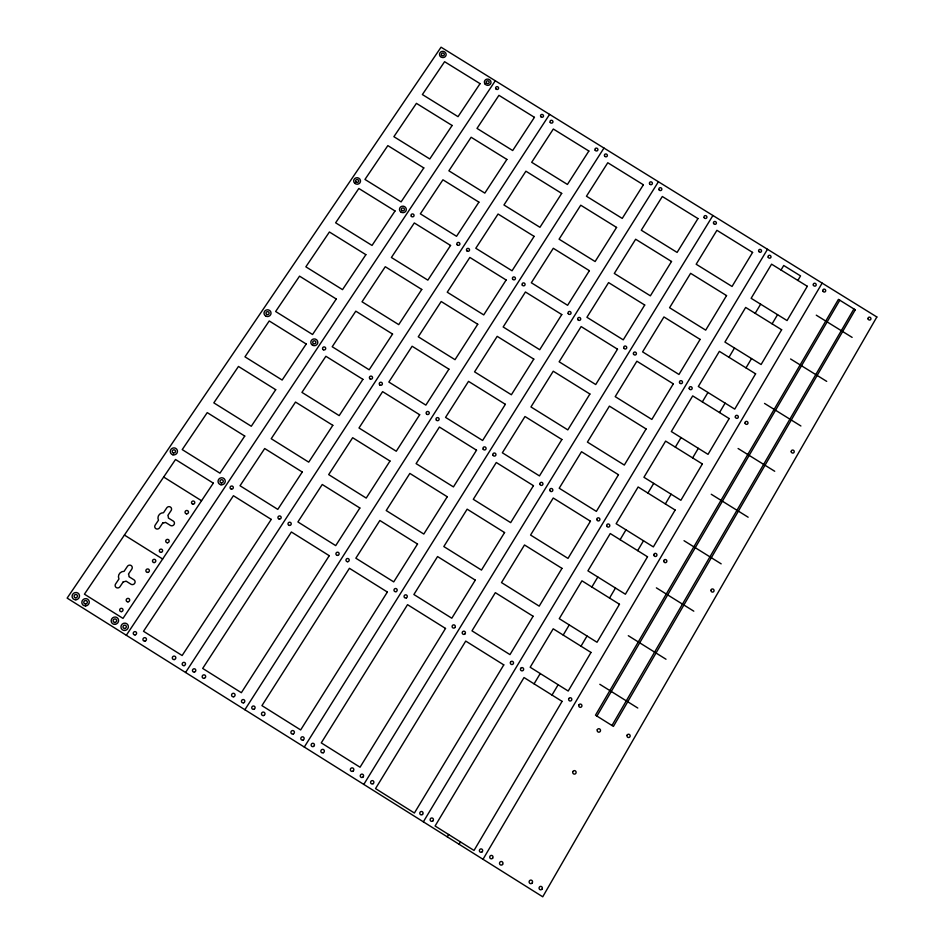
<?xml version="1.0" encoding="UTF-8"?>
<svg xmlns="http://www.w3.org/2000/svg" width="944" height="944" viewBox="0 0 944 944"><rect width="100%" height="100%" fill="white"/><g stroke="black" fill="none" stroke-linecap="round" stroke-linejoin="round"><path stroke-width="1.42" d="M611.983 725.488L853.907 308.959M596.927 716.071L839.794 300.216M483.009 859.288L822.141 283.117M459.091 844.266L460.471 841.942M552.016 695.067L558.14 684.742M580.997 646.192L587.026 636.02M609.541 598.048L615.476 588.029M637.66 550.635L643.501 540.77M665.355 503.919L671.113 494.208M692.636 457.899L698.312 448.329M719.517 412.563L725.11 403.123M746.008 367.877L751.53 358.578M772.121 323.839L777.561 314.671M797.857 280.439L800.536 275.908L783.721 265.5L781.03 270.019M534.08 683.845L540.239 673.532M563.19 635.064L569.256 624.916M591.864 587.015L597.835 577.02M620.102 539.697L625.978 529.844M647.926 493.075L653.708 483.375M675.338 447.149L681.037 437.579M702.336 401.884L707.965 392.468M728.957 357.292L734.491 348.006M755.176 313.337L760.64 304.192M447.255 836.832L448.636 834.508M423.36 821.823L767.496 249.287M363.794 784.405L712.921 215.503M304.298 747.046L658.416 181.755M244.885 709.735L603.971 148.055M185.567 672.47L549.597 114.401M126.319 635.265L495.293 80.771M816.277 315.178L852.137 337.397M790.588 358.98L826.708 381.376M764.534 403.418L800.901 425.992M738.09 448.506L774.717 471.268M711.257 494.267L748.144 517.218M684.022 540.7L721.169 563.851M656.375 587.852L693.793 611.181M628.303 635.701L666.004 659.242M599.818 684.294L637.778 708.035M163.666 477.027L201.556 500.745M124.419 535.059L162.639 559.013M876.858 316.983L542.741 896.8L67.142 598.107L441.06 47.2L876.858 316.983M855.264 309.797L613.423 726.396L595.487 715.174L838.425 299.378L855.264 309.797M562.093 701.368L474.03 850.45L435.09 826L524.014 677.544L562.093 701.368M591.003 652.446L568.205 691.032L530.174 667.243L553.196 628.81L591.003 652.446M619.476 604.254L597.021 642.262L559.261 618.674L581.941 580.82L619.476 604.254M647.513 556.783L625.4 594.224L587.923 570.837L610.249 533.549L647.513 556.783M675.137 510.02L653.354 546.906L616.137 523.708L638.132 486.986L675.137 510.02M702.36 463.952L680.884 500.285L643.938 477.286L665.614 441.096L702.36 463.952M729.169 418.558L708.024 454.359L671.337 431.55L692.695 395.89L729.169 418.558M755.601 373.824L734.751 409.106L698.324 386.485L719.375 351.345L755.601 373.824M781.644 329.739L761.1 364.514L724.921 342.07L745.666 307.437L781.644 329.739M807.309 286.292L787.06 320.559L751.141 298.304L771.578 264.167L807.309 286.292M503.777 664.883L414.404 813.02L375.535 788.594L465.734 641.082L503.777 664.883M533.1 616.255L509.972 654.605L471.988 630.852L495.34 592.667L533.1 616.255M561.987 568.371L539.201 606.142L501.5 582.59L524.498 544.971L561.987 568.371M590.448 521.206L568.005 558.411L530.575 535.047L553.231 498.007L590.448 521.206M618.473 474.738L596.372 511.388L559.202 488.225L581.528 451.728L618.473 474.738M646.097 428.954L624.314 465.062L587.416 442.099L609.399 406.132L646.097 428.954M673.308 383.854L651.844 419.431L615.205 396.645L636.87 361.21L673.308 383.854M700.118 339.403L678.972 374.461L642.593 351.864L663.939 316.948L700.118 339.403M726.55 295.59L705.699 330.14L669.579 307.732L690.619 273.323L726.55 295.59M752.592 252.414L732.048 286.469L696.176 264.237L716.921 230.312L752.592 252.414M445.521 628.433L360.042 767.224L321.267 742.881L407.537 604.667L445.521 628.433M475.28 580.123L451.81 618.226L413.885 594.508L437.568 556.559L475.28 580.123M504.58 532.546L481.475 570.07L443.822 546.552L467.15 509.17L504.58 532.546M533.454 485.676L510.68 522.634L473.298 499.317L496.284 462.501L533.454 485.676M561.892 439.503L539.461 475.918L502.35 452.79L524.982 416.516L561.892 439.503M589.906 394.014L567.804 429.886L530.953 406.947L553.255 371.216L589.906 394.014M617.506 349.186L595.735 384.538L559.143 361.788L581.126 326.577L617.506 349.186M644.717 305.018L623.252 339.852L586.92 317.29L608.585 282.598L644.717 305.018M671.526 261.488L650.381 295.826L614.296 273.441L635.642 239.245L671.526 261.488M697.958 218.571L677.108 252.426L641.283 230.218L662.322 196.505L697.958 218.571M387.359 592.041L300.664 729.936L261.936 705.628L349.422 568.3L387.359 592.041M417.531 544.039L393.731 581.893L355.853 558.211L379.866 520.498L417.531 544.039M447.255 496.756L423.809 534.044L386.214 510.551L409.861 473.428L447.255 496.756M476.531 450.194L453.439 486.915L416.103 463.622L439.408 427.042L476.531 450.194M505.37 404.315L482.62 440.494L445.556 417.39L468.519 381.364L505.37 404.315M533.785 359.109L511.377 394.757L474.572 371.853L497.193 336.347L533.785 359.109M561.786 314.564L539.708 349.705L503.164 326.978L525.442 291.991L561.786 314.564M589.386 270.68L567.615 305.301L531.33 282.763L553.29 248.284L589.386 270.68M616.574 227.421L595.121 261.535L559.084 239.186L580.737 205.202L616.574 227.421M643.383 184.788L622.238 218.418L586.448 196.234L607.783 162.746L643.383 184.788M329.255 555.697L241.357 692.707L202.689 668.423L291.377 531.991L329.255 555.697M359.865 508.002L335.722 545.62L297.903 521.949L322.246 484.496L359.865 508.002M390.002 461.026L366.225 498.078L328.677 474.608L352.655 437.721L390.002 461.026M419.679 414.746L396.268 451.244L358.991 427.986L382.615 391.642L419.679 414.746M448.931 369.163L425.862 405.118L388.845 382.049L412.115 346.247L448.931 369.163M477.747 324.252L455.02 359.676L418.263 336.796L441.19 301.514L477.747 324.252M506.137 279.99L483.741 314.907L447.244 292.203L469.841 257.441L506.137 279.99M534.115 236.378L512.049 270.786L475.8 248.272L498.066 214.017L534.115 236.378M561.692 193.402L539.944 227.303L503.954 204.978L525.902 171.206L561.692 193.402M588.867 151.028L567.427 184.446L531.684 162.297L553.326 129.021L588.867 151.028M271.247 519.401L182.133 655.525L143.512 631.276L233.416 495.718L271.247 519.401M302.269 472.012L277.796 509.382L240.024 485.747L264.698 448.53L302.269 472.012M332.819 425.331L308.723 462.147L271.211 438.712L295.519 402.061L332.819 425.331M362.909 379.358L339.179 415.62L301.938 392.385L325.881 356.277L362.909 379.358M392.562 334.058L369.175 369.788L332.205 346.743L355.794 311.166L392.562 334.058M421.767 289.442L398.734 324.63L362.024 301.785L385.27 266.727L421.767 289.442M450.559 245.464L427.856 280.144L391.394 257.488L414.31 222.949L450.559 245.464M478.915 202.134L456.542 236.307L420.351 213.828L442.925 179.797L478.915 202.134M506.881 159.418L484.827 193.107L448.884 170.805L471.127 137.258L506.881 159.418M534.434 117.327L512.698 150.533L477.003 128.408L498.928 95.332L534.434 117.327M213.309 483.139L122.991 618.391L84.429 594.177L175.525 459.504L213.309 483.139M244.744 436.057L219.952 473.192L182.227 449.604L207.232 412.622L244.744 436.057M275.707 389.695L251.293 426.263L213.828 402.864L238.466 366.449L275.707 389.695M306.21 344.005L282.15 380.043L244.968 356.832L269.229 320.96L306.21 344.005M336.265 299.012L312.558 334.506L275.636 311.496L299.543 276.144L336.265 299.012M365.871 254.668L342.519 289.643L305.856 266.822L329.409 231.988L365.871 254.668M395.04 210.972L372.03 245.44L335.627 222.808L358.838 188.481L395.04 210.972M423.797 167.926L401.117 201.886L364.962 179.431L387.842 145.612L423.797 167.926M452.129 125.481L429.78 158.958L393.884 136.679L416.422 103.356L452.129 125.481M480.059 83.65L458.029 116.655L422.381 94.553L444.6 61.702L480.059 83.65M123.334 581.705L119.971 586.72A2.679 2.572 -33.5 0 1 116.289 587.557A2.679 2.572 -33.5 0 1 115.593 583.97L118.956 578.967A5.345 5.121 -32.7 0 1 124.089 571.332L127.44 566.341A2.667 2.561 -32 0 1 131.098 565.515A2.667 2.561 -32 0 1 131.806 569.09L128.455 574.07A5.345 5.121 -32.7 0 1 128.974 576.69L133.942 579.805A2.667 2.561 -33.3 0 1 134.65 583.38A2.667 2.561 -33.3 0 1 130.98 584.218L126.024 581.103A5.345 5.121 -32.7 0 1 123.334 581.705M162.805 522.929L159.501 527.849A2.631 2.537 -27.9 0 1 155.878 528.652A2.631 2.537 -27.9 0 1 155.17 525.124L158.474 520.215A5.263 5.062 -26.9 0 1 163.501 512.722L166.793 507.825A2.62 2.525 -25.9 0 1 170.416 507.034A2.62 2.525 -25.9 0 1 171.124 510.539L167.843 515.436A5.263 5.062 -26.9 0 1 168.362 518.008L173.283 521.088A2.631 2.537 -27.4 0 1 174.003 524.616A2.631 2.537 -27.4 0 1 170.38 525.419L165.46 522.339A5.263 5.062 -26.9 0 1 162.805 522.929M147.547 572.406A1.77 1.711 -32.4 0 0 149.187 569.834A1.77 1.711 -32.4 0 0 146.143 569.81A1.77 1.711 -32.4 0 0 147.547 572.406M127.983 601.847A1.794 1.711 -35 0 0 129.446 599.145A1.794 1.711 -35 0 0 126.39 599.334A1.794 1.711 -35 0 0 127.983 601.847M121.387 611.629A1.699 1.628 -35.7 0 0 122.779 609.057A1.699 1.628 -35.7 0 0 119.864 609.246A1.699 1.628 -35.7 0 0 121.387 611.629M154.073 562.577A1.676 1.617 -31.4 0 0 155.618 560.134A1.676 1.617 -31.4 0 0 152.739 560.111A1.676 1.617 -31.4 0 0 154.073 562.577M520.628 668.435A1.64 1.605 85.5 0 0 522.079 670.865A1.64 1.605 85.5 0 0 523.413 668.376A1.64 1.605 85.5 0 0 520.628 668.435M568.748 698.678A1.652 1.605 82.4 0 0 570.377 701.003A1.652 1.605 82.4 0 0 571.521 698.407A1.652 1.605 82.4 0 0 568.748 698.678M689.214 388.574A1.546 1.487 42.2 0 0 691.787 389.247A1.546 1.487 42.2 0 0 690.996 386.71A1.546 1.487 42.2 0 0 689.214 388.574M735.341 417.13A1.558 1.487 46.4 0 0 737.866 417.991A1.558 1.487 46.4 0 0 737.24 415.395A1.558 1.487 46.4 0 0 735.341 417.13M606.685 525.631A1.593 1.546 54.2 0 0 609.14 526.858A1.593 1.546 54.2 0 0 608.915 524.132A1.593 1.546 54.2 0 0 606.685 525.631M653.826 554.907A1.593 1.546 58.9 0 0 656.186 556.299A1.593 1.546 58.9 0 0 656.151 553.562A1.593 1.546 58.9 0 0 653.826 554.907M432.93 820.879A1.711 1.652 -75.8 0 0 432.222 818.023A1.711 1.652 -75.8 0 0 430.169 820.124A1.711 1.652 -75.8 0 0 432.93 820.879M482.266 851.724A1.711 1.652 -80.7 0 0 481.357 848.927A1.711 1.652 -80.7 0 0 479.469 851.181A1.711 1.652 -80.7 0 0 482.266 851.724M768.168 257.193A1.51 1.428 37.9 0 0 770.705 257.688A1.51 1.428 37.9 0 0 769.738 255.293A1.51 1.428 37.9 0 0 768.168 257.193M813.327 285.076A1.522 1.428 40.9 0 0 815.84 285.737A1.522 1.428 40.9 0 0 815.026 283.283A1.522 1.428 40.9 0 0 813.327 285.076M758.681 251.316A1.51 1.428 37.2 0 0 761.218 251.812A1.51 1.428 37.2 0 0 760.262 249.417A1.51 1.428 37.2 0 0 758.681 251.316M713.581 223.457A1.51 1.428 33.9 0 0 716.142 223.787A1.51 1.428 33.9 0 0 715.021 221.462A1.51 1.428 33.9 0 0 713.581 223.457M422.499 814.471A1.711 1.652 -74.7 0 0 421.992 811.569A1.711 1.652 -74.7 0 0 419.797 813.516A1.711 1.652 -74.7 0 0 422.499 814.471M373.21 783.65A1.711 1.652 -68.4 0 0 372.927 780.735A1.711 1.652 -68.4 0 0 370.591 782.505A1.711 1.652 -68.4 0 0 373.21 783.65M596.797 519.471A1.581 1.546 52.9 0 0 599.239 520.687A1.581 1.546 52.9 0 0 599.027 517.973A1.581 1.546 52.9 0 0 596.797 519.471M549.75 490.337A1.581 1.558 44.6 0 0 552.334 491.21A1.581 1.558 44.6 0 0 551.744 488.544A1.581 1.558 44.6 0 0 549.75 490.337M679.527 382.556A1.546 1.487 41.3 0 0 682.099 383.229A1.546 1.487 41.3 0 0 681.308 380.692A1.546 1.487 41.3 0 0 679.527 382.556M633.471 354.024A1.546 1.487 36.3 0 0 636.079 354.519A1.546 1.487 36.3 0 0 635.123 352.053A1.546 1.487 36.3 0 0 633.471 354.024M510.515 662.11A1.64 1.605 86.4 0 0 511.967 664.541A1.64 1.605 86.4 0 0 513.3 662.051A1.64 1.605 86.4 0 0 510.515 662.11M465.097 633.79A1.628 1.617 -85.8 0 0 464.023 631.182A1.628 1.617 -85.8 0 0 462.324 633.436A1.628 1.617 -85.8 0 0 465.097 633.79M293.348 733.936A1.794 1.735 -56.7 0 0 293.726 730.88A1.794 1.735 -56.7 0 0 290.917 732.155A1.794 1.735 -56.7 0 0 293.348 733.936M263.789 715.505A1.794 1.735 -52.4 0 0 264.391 712.472A1.794 1.735 -52.4 0 0 261.5 713.546A1.794 1.735 -52.4 0 0 263.789 715.505M347.687 561.715A1.628 1.605 -33.3 0 0 348.961 559.214A1.628 1.605 -33.3 0 0 346.153 559.379A1.628 1.605 -33.3 0 0 347.687 561.715M396.126 591.64A1.628 1.617 -52.5 0 0 396.633 588.879A1.628 1.617 -52.5 0 0 393.99 589.835A1.628 1.617 -52.5 0 0 396.126 591.64M522.339 285.23A1.546 1.487 23.1 0 0 524.97 285.005A1.546 1.487 23.1 0 0 523.377 282.893A1.546 1.487 23.1 0 0 522.339 285.23M568.194 313.609A1.546 1.487 28.5 0 0 570.849 313.738A1.546 1.487 28.5 0 0 569.562 311.437A1.546 1.487 28.5 0 0 568.194 313.609M436.435 420.222A1.581 1.546 14.4 0 0 439.078 419.573A1.581 1.546 14.4 0 0 437.166 417.637A1.581 1.546 14.4 0 0 436.435 420.222M483.186 449.238A1.581 1.558 26.5 0 0 485.912 449.155A1.581 1.558 26.5 0 0 484.449 446.854A1.581 1.558 26.5 0 0 483.186 449.238M253.948 709.263A1.699 1.652 -51.1 0 0 254.526 706.383A1.699 1.652 -51.1 0 0 251.777 707.398A1.699 1.652 -51.1 0 0 253.948 709.263M303.236 739.966A1.699 1.652 -58.2 0 0 303.39 737.04A1.699 1.652 -58.2 0 0 300.817 738.444A1.699 1.652 -58.2 0 0 303.236 739.966M604.632 156.126A1.51 1.416 25.6 0 0 607.216 156.102A1.51 1.416 25.6 0 0 605.788 153.955A1.51 1.416 25.6 0 0 604.632 156.126M649.602 183.915A1.51 1.428 29 0 0 652.186 184.068A1.51 1.428 29 0 0 650.912 181.826A1.51 1.428 29 0 0 649.602 183.915M540.829 116.667A1.51 1.416 21 0 0 543.402 116.478A1.51 1.416 21 0 0 541.844 114.436A1.51 1.416 21 0 0 540.829 116.667M495.966 88.937A1.51 1.416 18 0 0 498.526 88.571A1.51 1.416 18 0 0 496.827 86.647A1.51 1.416 18 0 0 495.966 88.937M184.139 665.626A1.711 1.64 -42.6 0 0 185.13 662.877A1.711 1.64 -42.6 0 0 182.275 663.479A1.711 1.64 -42.6 0 0 184.139 665.626M135.086 634.923A1.711 1.64 -38.1 0 0 136.29 632.244A1.711 1.64 -38.1 0 0 133.387 632.645A1.711 1.64 -38.1 0 0 135.086 634.923M369.989 378.851A1.581 1.546 4 0 0 372.538 377.848A1.581 1.546 4 0 0 370.367 376.208A1.581 1.546 4 0 0 369.989 378.851M323.344 349.776A1.581 1.534 0 0 0 325.715 348.442A1.581 1.534 0 0 0 323.344 347.109A1.581 1.534 0 0 0 323.344 349.776M457.203 244.815A1.546 1.475 16.3 0 0 459.822 244.402A1.546 1.475 16.3 0 0 458.088 242.407A1.546 1.475 16.3 0 0 457.203 244.815M411.407 216.4A1.546 1.475 12.3 0 0 414.003 215.822A1.546 1.475 12.3 0 0 412.139 213.958A1.546 1.475 12.3 0 0 411.407 216.4M279.271 519.117A1.64 1.605 -24.4 0 0 281.076 516.958A1.64 1.605 -24.4 0 0 278.303 516.521A1.64 1.605 -24.4 0 0 279.271 519.117M231.41 489.169A1.64 1.593 -21.8 0 0 233.227 487.021A1.64 1.593 -21.8 0 0 230.454 486.585A1.64 1.593 -21.8 0 0 231.41 489.169M144.869 641.153A1.794 1.723 -38.9 0 0 146.143 638.333A1.794 1.723 -38.9 0 0 143.087 638.746A1.794 1.723 -38.9 0 0 144.869 641.153M174.357 659.561A1.794 1.735 -41.7 0 0 175.419 656.67A1.794 1.735 -41.7 0 0 172.398 657.307A1.794 1.735 -41.7 0 0 174.357 659.561M485.157 84.169A3.339 3.127 17.4 0 0 490.821 83.367A3.339 3.127 17.4 0 0 487.069 79.107A3.339 3.127 17.4 0 0 485.157 84.169M440.447 56.557A3.339 3.115 14.8 0 0 446.028 55.389A3.339 3.115 14.8 0 0 441.993 51.389A3.339 3.115 14.8 0 0 440.447 56.557M400.622 211.81A3.422 3.257 11.6 0 0 406.239 210.146A3.422 3.257 11.6 0 0 401.825 206.299A3.422 3.257 11.6 0 0 400.622 211.81M354.802 183.348A3.422 3.245 8.4 0 0 360.443 181.696A3.422 3.245 8.4 0 0 356.041 177.861A3.422 3.245 8.4 0 0 354.802 183.348M265.748 316.087A3.516 3.375 -3.1 0 0 271.046 313.172A3.516 3.375 -3.1 0 0 265.795 310.234A3.516 3.375 -3.1 0 0 265.748 316.087M312.547 345.256A3.505 3.398 -0.7 0 0 317.809 342.318A3.505 3.398 -0.7 0 0 312.547 339.38A3.505 3.398 -0.7 0 0 312.547 345.256M221.002 484.791A3.623 3.516 -21.4 0 0 225.05 480.048A3.623 3.516 -21.4 0 0 218.89 479.08A3.623 3.516 -21.4 0 0 221.002 484.791M172.941 454.831A3.634 3.505 -20 0 0 177.354 450.394A3.634 3.505 -20 0 0 171.277 449.002A3.634 3.505 -20 0 0 172.941 454.831M114.967 624.35A3.776 3.611 -36.6 0 0 118.059 618.65A3.776 3.611 -36.6 0 0 111.616 619.052A3.776 3.611 -36.6 0 0 114.967 624.35M85.633 605.93A3.788 3.611 -34.5 0 0 88.748 600.242A3.788 3.611 -34.5 0 0 82.293 600.644A3.788 3.611 -34.5 0 0 85.633 605.93M75.862 599.794A3.788 3.611 -33.9 0 0 78.989 594.118A3.788 3.611 -33.9 0 0 72.535 594.519A3.788 3.611 -33.9 0 0 75.862 599.794M125.009 630.462A3.776 3.623 -37.3 0 0 127.688 624.562A3.776 3.623 -37.3 0 0 121.269 625.435A3.776 3.623 -37.3 0 0 125.009 630.462M114.92 622.426A1.794 1.723 -36.6 0 0 116.395 619.712A1.794 1.723 -36.6 0 0 113.327 619.913A1.794 1.723 -36.6 0 0 114.92 622.426M85.597 604.018A1.805 1.723 -34.5 0 0 87.084 601.304A1.805 1.723 -34.5 0 0 84.004 601.493A1.805 1.723 -34.5 0 0 85.597 604.018M173.448 452.955A1.64 1.581 -20 0 0 175.442 450.949A1.64 1.581 -20 0 0 172.693 450.323A1.64 1.581 -20 0 0 173.448 452.955M221.356 482.891A1.64 1.593 -21.4 0 0 223.185 480.732A1.64 1.593 -21.4 0 0 220.4 480.295A1.64 1.593 -21.4 0 0 221.356 482.891M356.065 182.05A1.546 1.475 8.4 0 0 358.614 181.295A1.546 1.475 8.4 0 0 356.62 179.561A1.546 1.475 8.4 0 0 356.065 182.05M401.861 210.5A1.546 1.475 11.6 0 0 404.41 209.745A1.546 1.475 11.6 0 0 402.404 207.999A1.546 1.475 11.6 0 0 401.861 210.5M266.727 314.482A1.593 1.534 -3.1 0 0 269.123 313.16A1.593 1.534 -3.1 0 0 266.739 311.839A1.593 1.534 -3.1 0 0 266.727 314.482M313.502 343.64A1.593 1.534 -0.7 0 0 315.886 342.318A1.593 1.534 -0.7 0 0 313.514 340.985A1.593 1.534 -0.7 0 0 313.502 343.64M75.827 597.788A1.711 1.628 -33.9 0 0 77.243 595.227A1.711 1.628 -33.9 0 0 74.316 595.404A1.711 1.628 -33.9 0 0 75.827 597.788M124.809 628.468A1.711 1.64 -37.3 0 0 126.024 625.801A1.711 1.64 -37.3 0 0 123.121 626.191A1.711 1.64 -37.3 0 0 124.809 628.468M441.745 55.401A1.51 1.416 14.8 0 0 444.282 54.87A1.51 1.416 14.8 0 0 442.453 53.065A1.51 1.416 14.8 0 0 441.745 55.401M486.538 83.096A1.51 1.416 17.4 0 0 489.098 82.742A1.51 1.416 17.4 0 0 487.411 80.806A1.51 1.416 17.4 0 0 486.538 83.096M595.18 150.273A1.51 1.416 24.9 0 0 597.764 150.249A1.51 1.416 24.9 0 0 596.348 148.102A1.51 1.416 24.9 0 0 595.18 150.273M550.269 122.508A1.51 1.416 21.7 0 0 552.842 122.319A1.51 1.416 21.7 0 0 551.272 120.277A1.51 1.416 21.7 0 0 550.269 122.508M243.658 702.796A1.699 1.652 -49.7 0 0 244.225 699.917A1.699 1.652 -49.7 0 0 241.487 700.932A1.699 1.652 -49.7 0 0 243.658 702.796M194.417 672.081A1.699 1.64 -43.7 0 0 195.42 669.331A1.699 1.64 -43.7 0 0 192.552 669.933A1.699 1.64 -43.7 0 0 194.417 672.081M426.57 414.074A1.581 1.546 12.4 0 0 429.225 413.437A1.581 1.546 12.4 0 0 427.313 411.501A1.581 1.546 12.4 0 0 426.57 414.074M379.842 384.987A1.581 1.546 5.2 0 0 382.379 383.984A1.581 1.546 5.2 0 0 380.208 382.344A1.581 1.546 5.2 0 0 379.842 384.987M512.686 279.235A1.546 1.487 22 0 0 515.33 279.011A1.546 1.487 22 0 0 513.737 276.899A1.546 1.487 22 0 0 512.686 279.235M466.832 250.797A1.546 1.475 17.2 0 0 469.451 250.396A1.546 1.475 17.2 0 0 467.728 248.39A1.546 1.475 17.2 0 0 466.832 250.797M337.492 555.414A1.628 1.605 -31.2 0 0 338.955 553.007A1.628 1.605 -31.2 0 0 336.147 552.983A1.628 1.605 -31.2 0 0 337.492 555.414M289.442 525.419A1.628 1.605 -25.2 0 0 291.094 523.141A1.628 1.605 -25.2 0 0 288.286 522.905A1.628 1.605 -25.2 0 0 289.442 525.419M204.234 678.323A1.794 1.735 -44.8 0 0 205.273 675.42A1.794 1.735 -44.8 0 0 202.264 676.057A1.794 1.735 -44.8 0 0 204.234 678.323M233.758 696.755A1.794 1.735 -48.4 0 0 234.584 693.781A1.794 1.735 -48.4 0 0 231.622 694.642A1.794 1.735 -48.4 0 0 233.758 696.755M704.106 217.592A1.51 1.428 33.2 0 0 706.678 217.922A1.51 1.428 33.2 0 0 705.557 215.598A1.51 1.428 33.2 0 0 704.106 217.592M659.065 189.779A1.51 1.428 29.7 0 0 661.65 189.921A1.51 1.428 29.7 0 0 660.375 187.679A1.51 1.428 29.7 0 0 659.065 189.779M362.885 777.172A1.711 1.652 -67 0 0 362.602 774.245A1.711 1.652 -67 0 0 360.266 776.015A1.711 1.652 -67 0 0 362.885 777.172M313.55 746.444A1.699 1.652 -59.7 0 0 313.691 743.518A1.699 1.652 -59.7 0 0 311.131 744.922A1.699 1.652 -59.7 0 0 313.55 746.444M539.897 484.284A1.581 1.558 42.3 0 0 542.529 484.968A1.581 1.558 42.3 0 0 541.762 482.36A1.581 1.558 42.3 0 0 539.897 484.284M492.992 455.291A1.581 1.558 29.3 0 0 495.718 455.397A1.581 1.558 29.3 0 0 494.42 453.002A1.581 1.558 29.3 0 0 492.992 455.291M623.842 348.112A1.546 1.487 35.2 0 0 626.474 348.43A1.546 1.487 35.2 0 0 625.353 346.023A1.546 1.487 35.2 0 0 623.842 348.112M577.858 319.615A1.546 1.487 29.7 0 0 580.501 319.745A1.546 1.487 29.7 0 0 579.227 317.432A1.546 1.487 29.7 0 0 577.858 319.615M454.996 627.477A1.628 1.617 -82.9 0 0 453.922 624.869A1.628 1.617 -82.9 0 0 452.223 627.123A1.628 1.617 -82.9 0 0 454.996 627.477M406.427 597.859A1.628 1.617 -58.7 0 0 406.534 595.05A1.628 1.617 -58.7 0 0 404.056 596.372A1.628 1.617 -58.7 0 0 406.427 597.859M323.414 752.687A1.794 1.735 -61.2 0 0 323.556 749.607A1.794 1.735 -61.2 0 0 320.854 751.082A1.794 1.735 -61.2 0 0 323.414 752.687M352.997 771.142A1.794 1.735 -65.5 0 0 352.926 768.05A1.794 1.735 -65.5 0 0 350.342 769.726A1.794 1.735 -65.5 0 0 352.997 771.142M597.292 729.712A1.746 1.687 82.3 0 0 599.003 732.178A1.746 1.687 82.3 0 0 600.195 729.429A1.746 1.687 82.3 0 0 597.292 729.712M572.914 771.531A1.758 1.699 87.4 0 0 574.459 774.127A1.758 1.699 87.4 0 0 575.864 771.449A1.758 1.699 87.4 0 0 572.914 771.531M532.227 882.959A1.817 1.735 -84.5 0 0 531.047 880.091A1.817 1.735 -84.5 0 0 529.254 882.616A1.817 1.735 -84.5 0 0 532.227 882.959M502.55 864.48A1.805 1.735 -82.4 0 0 501.571 861.518A1.805 1.735 -82.4 0 0 499.6 863.902A1.805 1.735 -82.4 0 0 502.55 864.48M578.873 705.015A1.652 1.605 81.9 0 0 580.501 707.339A1.652 1.605 81.9 0 0 581.634 704.743A1.652 1.605 81.9 0 0 578.873 705.015M627.111 735.187A1.652 1.593 80.2 0 0 628.751 737.524A1.652 1.593 80.2 0 0 629.872 734.916A1.652 1.593 80.2 0 0 627.111 735.187M745.04 423.16A1.558 1.487 47.2 0 0 747.554 424.009A1.558 1.487 47.2 0 0 746.928 421.425A1.558 1.487 47.2 0 0 745.04 423.16M791.225 451.751A1.558 1.487 50.5 0 0 793.692 452.778A1.558 1.487 50.5 0 0 793.231 450.158A1.558 1.487 50.5 0 0 791.225 451.751M663.738 561.078A1.593 1.546 59.6 0 0 666.098 562.482A1.593 1.546 59.6 0 0 666.051 559.733A1.593 1.546 59.6 0 0 663.738 561.078M710.938 590.389A1.605 1.546 62.3 0 0 713.204 591.959A1.605 1.546 62.3 0 0 713.334 589.209A1.605 1.546 62.3 0 0 710.938 590.389M492.626 858.226A1.723 1.652 -81.6 0 0 491.706 855.417A1.723 1.652 -81.6 0 0 489.818 857.683A1.723 1.652 -81.6 0 0 492.626 858.226M542.033 889.106A1.723 1.64 -85.2 0 0 540.9 886.369A1.723 1.64 -85.2 0 0 539.201 888.776A1.723 1.64 -85.2 0 0 542.033 889.106M822.826 290.953A1.522 1.428 41.5 0 0 825.339 291.625A1.522 1.428 41.5 0 0 824.525 289.171A1.522 1.428 41.5 0 0 822.826 290.953M868.055 318.871A1.522 1.416 44.2 0 0 870.51 319.709A1.522 1.416 44.2 0 0 869.861 317.208A1.522 1.416 44.2 0 0 868.055 318.871M186.57 513.855A1.746 1.687 -26 0 0 188.352 511.447A1.746 1.687 -26 0 0 185.366 511.2A1.746 1.687 -26 0 0 186.57 513.855M167.371 542.765A1.758 1.699 -29.4 0 0 168.988 540.216A1.758 1.699 -29.4 0 0 165.979 540.18A1.758 1.699 -29.4 0 0 167.371 542.765M160.893 552.37A1.676 1.617 -30.4 0 0 162.439 549.939A1.676 1.617 -30.4 0 0 159.571 549.904A1.676 1.617 -30.4 0 0 160.893 552.37M192.977 504.202A1.652 1.593 -24.8 0 0 194.665 501.925A1.652 1.593 -24.8 0 0 191.844 501.677A1.652 1.593 -24.8 0 0 192.977 504.202"/></g></svg>
